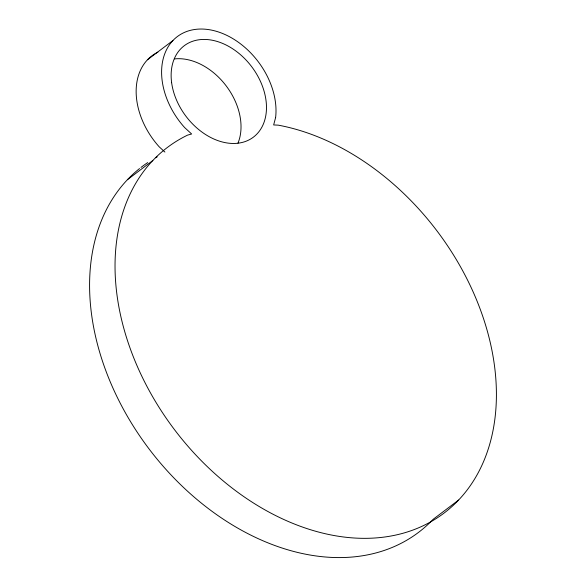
<?xml version="1.0" encoding="UTF-8"?>
<svg xmlns="http://www.w3.org/2000/svg" width="586" height="586" viewBox="0 0 586 586"><rect width="100%" height="100%" fill="white"/><g stroke="black" fill="none" stroke-linecap="round" stroke-linejoin="round"><path stroke-width="0.88" d="M147.489 59.765L172.943 40.522M127.396 179.726L152.851 160.483M458.604 500.056L433.149 519.299A229.258 164.622 52.9 0 1 158.799 461.16A229.258 164.622 52.9 0 1 139.549 168.556M164.908 152.06L159.165 146.786A68.774 49.385 52.9 0 1 157.905 52.161M140.999 167.413A229.258 164.622 52.9 0 1 147.738 162.571M155.598 157.766A229.258 164.622 52.9 0 1 157.202 156.88M174.503 58.908A57.311 41.152 52.9 0 1 226.247 85.966A57.311 41.152 52.9 0 1 237.989 143.116M275.618 117.522L273.647 124.95L278.218 125.148A229.258 164.622 52.9 0 1 492.445 433.31A229.258 164.622 52.9 0 1 205.518 464.903A229.258 164.622 52.9 0 1 187.557 135.132L191.637 133.982L184.619 127.543A68.774 49.385 52.9 0 1 196.185 29.3A68.774 49.385 52.9 0 1 275.618 117.522M171.632 82.707A57.311 41.152 52.9 0 0 248.347 140.237A57.311 41.152 52.9 0 0 236.436 51.422A57.311 41.152 52.9 0 0 171.632 82.707"/></g></svg>
